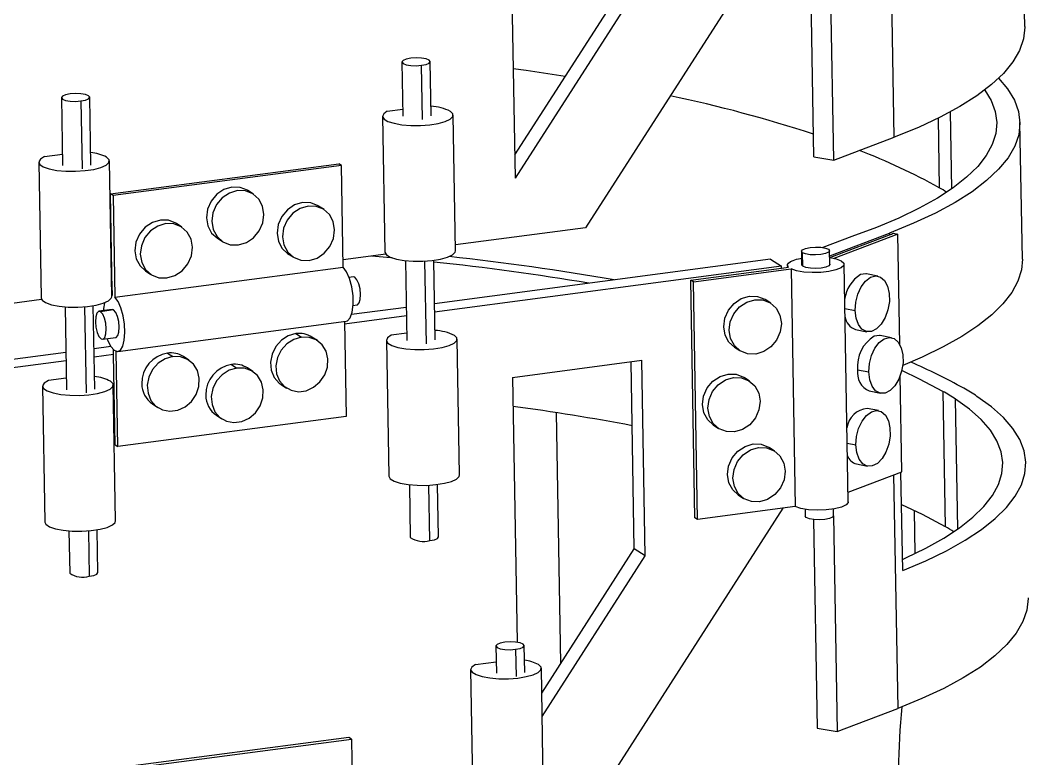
# Model space of a CAD drawing. Header units: inches. Extents: x 0.1 to 8.4, y 0.1 to 10.9.
# Drawn here: x 4.435 to 5.057, y 7.614 to 8.071 of the extents above; entities that cross this region are included whole.
import ezdxf

# ---------------------------------------------------------------- set-up
doc = ezdxf.new("R2010")
doc.units = ezdxf.units.IN
doc.header["$MEASUREMENT"] = 0

msp = doc.modelspace()

# ---------------------------------------------------------------- linework, layer by layer
at = {"color": 7, "linetype": 'Continuous', "lineweight": 25}
for p, q in [((4.73702, 8.20705), (4.74109, 7.97368)), ((5.05656, 8.06744), (5.05509, 8.15193)), ((4.90119, 8.12442), (4.7847, 7.94304)), ((4.93836, 7.98481), (4.93592, 8.12474)), ((4.92595, 7.98688), (4.92368, 8.11727)), ((4.81416, 8.10232), (4.74083, 7.98815)), ((4.82089, 8.09793), (4.74109, 7.97368)), ((4.6711, 8.04558), (4.67169, 8.01198)), ((4.68918, 8.01228), (4.6886, 8.04589)), ((4.46033, 8.02352), (4.46106, 7.98151)), ((4.47856, 7.98181), (4.47783, 8.02382)), ((4.65907, 8.01201), (4.66054, 7.928)), ((4.662, 8.01513), (4.67161, 8.0164)), ((4.70428, 7.92876), (4.70281, 8.01278)), ((5.05503, 7.92361), (5.05355, 8.0081)), ((4.93836, 7.98481), (4.97576, 7.99905)), ((4.4499, 7.98711), (4.46094, 7.98857)), ((4.92595, 7.98688), (4.93836, 7.98481)), ((4.44626, 7.98366), (4.44773, 7.89964)), ((4.49147, 7.9004), (4.49, 7.98442)), ((4.49068, 7.96397), (4.63199, 7.98264)), ((4.63362, 7.98158), (4.49231, 7.96291)), ((4.63362, 7.98158), (4.63199, 7.98264)), ((4.63471, 7.91868), (4.63362, 7.98158)), ((4.49171, 7.90432), (4.49068, 7.96397)), ((4.49231, 7.96291), (4.49068, 7.96397)), ((4.49231, 7.96291), (4.4934, 7.90001)), ((4.57911, 7.96385), (4.57575, 7.96605)), ((4.62284, 7.95429), (4.61948, 7.95649)), ((4.53485, 7.94346), (4.53149, 7.94565)), ((4.7847, 7.94304), (4.70421, 7.9324)), ((4.55662, 7.93674), (4.55998, 7.93454)), ((4.94947, 7.93763), (4.93159, 7.93082)), ((4.93584, 7.92565), (4.97275, 7.93971)), ((4.93586, 7.9246), (4.97277, 7.93866)), ((4.97794, 7.93913), (4.93842, 7.92409)), ((4.97275, 7.93971), (4.97277, 7.93866)), ((4.97532, 7.93964), (4.97794, 7.93913)), ((4.97913, 7.87091), (4.97794, 7.93913)), ((4.60035, 7.92718), (4.60372, 7.92498)), ((4.66107, 7.9267), (4.63463, 7.92321)), ((4.91829, 7.92852), (4.91843, 7.92012)), ((4.91911, 7.9192), (4.91896, 7.9276)), ((4.93593, 7.92042), (4.93578, 7.92882)), ((4.4934, 7.90001), (4.63471, 7.91868)), ((4.67324, 7.9227), (4.6741, 7.87335)), ((4.6916, 7.87366), (4.69074, 7.92288)), ((4.89925, 7.92357), (4.69121, 7.89608)), ((4.90598, 7.91918), (4.6913, 7.89081)), ((4.84986, 7.91061), (4.906, 7.91803)), ((4.85149, 7.90955), (4.91194, 7.91754)), ((4.89925, 7.92357), (4.90598, 7.91918)), ((4.906, 7.91803), (4.90598, 7.91918)), ((4.906, 7.91807), (4.91028, 7.91864)), ((4.90969, 7.91987), (4.90971, 7.91856)), ((4.91194, 7.91754), (4.9145, 7.77051)), ((4.91911, 7.9192), (4.91843, 7.92012)), ((4.94724, 7.77345), (4.94468, 7.92048)), ((4.51236, 7.91634), (4.51572, 7.91415)), ((4.64093, 7.91267), (4.6384, 7.91234)), ((4.96556, 7.91309), (4.95861, 7.91446)), ((4.85242, 7.76359), (4.84986, 7.91061)), ((4.85149, 7.90955), (4.84986, 7.91061)), ((4.85405, 7.76252), (4.85149, 7.90955)), ((4.49171, 7.90432), (4.4914, 7.90428)), ((4.49172, 7.90133), (4.49145, 7.9013)), ((4.49172, 7.90108), (4.49145, 7.90115)), ((4.49166, 7.90432), (4.49172, 7.90108)), ((4.4481, 7.89856), (4.34058, 7.88435)), ((4.46259, 7.89414), (4.46348, 7.84288)), ((4.48098, 7.84319), (4.48008, 7.89484)), ((4.67375, 7.89377), (4.6399, 7.8893)), ((4.64088, 7.89502), (4.64322, 7.89533)), ((4.89929, 7.89638), (4.89593, 7.89858)), ((4.49164, 7.89247), (4.48356, 7.8914)), ((4.49264, 7.8922), (4.48456, 7.89113)), ((4.49264, 7.8922), (4.49164, 7.89247)), ((4.67384, 7.88851), (4.6355, 7.88344)), ((4.4952, 7.86649), (4.63651, 7.88517)), ((4.63547, 7.88503), (4.6365, 7.82637)), ((4.48585, 7.87406), (4.49393, 7.87512)), ((4.6055, 7.87756), (4.60887, 7.87536)), ((4.61872, 7.87321), (4.61536, 7.87541)), ((4.67403, 7.87778), (4.66441, 7.87651)), ((4.70669, 7.79013), (4.70523, 7.87415)), ((4.95185, 7.88012), (4.9588, 7.87876)), ((4.97401, 7.87505), (4.96706, 7.87642)), ((4.49084, 7.86961), (4.48054, 7.86824)), ((4.66149, 7.87339), (4.66295, 7.78937)), ((4.8768, 7.86927), (4.88017, 7.86707)), ((4.46308, 7.86594), (4.21288, 7.83288)), ((4.49253, 7.86455), (4.48063, 7.86298)), ((4.49253, 7.86455), (4.49248, 7.8676)), ((4.4935, 7.80879), (4.49253, 7.86455)), ((4.49519, 7.8077), (4.49416, 7.86658)), ((4.52594, 7.86552), (4.52931, 7.86332)), ((4.53916, 7.86117), (4.5358, 7.86337)), ((4.46317, 7.86067), (4.21961, 7.82849)), ((4.56555, 7.85847), (4.56892, 7.85628)), ((4.57877, 7.85413), (4.57541, 7.85633)), ((4.73944, 7.8505), (4.81948, 7.86108)), ((4.81486, 7.74451), (4.81285, 7.8602)), ((4.82159, 7.74012), (4.81948, 7.86108)), ((4.46336, 7.84994), (4.45232, 7.84848)), ((4.73944, 7.8505), (4.74229, 7.68667)), ((4.88615, 7.84822), (4.88278, 7.85042)), ((4.95306, 7.85521), (4.96001, 7.85384)), ((4.9805, 7.7921), (4.97946, 7.85145)), ((4.44868, 7.84503), (4.45014, 7.76102)), ((4.49388, 7.76178), (4.49242, 7.84579)), ((4.59624, 7.8461), (4.5996, 7.84391)), ((4.96031, 7.84208), (4.96726, 7.84071)), ((5.0058, 7.84181), (5.00726, 7.75827)), ((4.51667, 7.83406), (4.52004, 7.83187)), ((4.96604, 7.82992), (4.95909, 7.83129)), ((4.6365, 7.82637), (4.49519, 7.8077)), ((4.55628, 7.82702), (4.55965, 7.82482)), ((4.76944, 7.67367), (4.76674, 7.82862)), ((4.86366, 7.82111), (4.86702, 7.81892)), ((4.4935, 7.80879), (4.49519, 7.8077)), ((4.90164, 7.80494), (4.89828, 7.80714)), ((4.95233, 7.79695), (4.95928, 7.79558)), ((4.94714, 7.7794), (4.9805, 7.7921)), ((4.98096, 7.73096), (4.9799, 7.79187)), ((4.67566, 7.78407), (4.67623, 7.75153)), ((4.69372, 7.75184), (4.69316, 7.78426)), ((4.87916, 7.77783), (4.88252, 7.77564)), ((4.90684, 7.7695), (4.79035, 7.58812)), ((4.9145, 7.77051), (4.85405, 7.76252)), ((4.92059, 7.76885), (4.92066, 7.76469)), ((4.93816, 7.765), (4.93809, 7.769)), ((4.98873, 7.74154), (4.98827, 7.76815)), ((4.85405, 7.76252), (4.85242, 7.76359)), ((4.92581, 7.76257), (4.92806, 7.63348)), ((4.93814, 7.76484), (4.94047, 7.63141)), ((4.48295, 7.72977), (4.48249, 7.75622)), ((4.465, 7.75551), (4.46546, 7.72946)), ((4.75761, 7.65521), (4.81486, 7.74451)), ((4.82159, 7.74012), (4.81486, 7.74451)), ((4.75786, 7.64072), (4.82159, 7.74012)), ((4.72928, 7.68432), (4.72958, 7.66752)), ((4.74707, 7.66783), (4.74678, 7.68463)), ((4.7136, 7.66975), (4.71506, 7.58574)), ((4.71653, 7.67287), (4.72945, 7.67458)), ((4.7588, 7.5865), (4.75734, 7.67051)), ((4.94047, 7.63141), (4.97788, 7.64566)), ((4.92806, 7.63348), (4.94047, 7.63141)), ((4.63817, 7.62779), (4.49686, 7.60912)), ((4.49849, 7.60806), (4.6398, 7.62673)), ((4.6398, 7.62673), (4.63817, 7.62779)), ((4.6398, 7.62673), (4.6409, 7.56384))]:
    msp.add_line(p, q, dxfattribs=at)
at = {"color": 8, "linetype": 'Continuous', "lineweight": 25}
for p, q in [((4.97576, 7.99905), (4.97321, 8.14553)), ((4.6838, 8.00993), (4.68321, 8.04354)), ((4.47244, 8.02147), (4.47318, 7.97946)), ((5.01146, 7.9672), (5.01064, 8.01477)), ((5.00286, 8.01075), (5.0036, 7.96784)), ((4.68621, 7.87131), (4.68532, 7.92239)), ((4.47466, 7.89418), (4.47559, 7.84084)), ((4.94516, 7.89314), (4.95156, 7.89188)), ((5.01513, 7.75669), (5.01373, 7.837)), ((4.94661, 7.80977), (4.95204, 7.80871)), ((4.97536, 7.79014), (4.97788, 7.64566)), ((4.68834, 7.74949), (4.68774, 7.78376)), ((4.47708, 7.75555), (4.47757, 7.72742)), ((4.7414, 7.68228), (4.74169, 7.66548))]:
    msp.add_line(p, q, dxfattribs=at)
at = {"color": 7, "linetype": 'Continuous', "lineweight": 25, "flags": 128}
for points in [[(5.05656, 8.06744), (5.05657, 8.06714), (5.05578, 8.05996), (5.05331, 8.05278), (5.04917, 8.04563), (5.04338, 8.03855), (5.03595, 8.03156), (5.02694, 8.02469), (5.01636, 8.01798), (5.00427, 8.01145), (4.99072, 8.00514), (4.97576, 7.99905)], [(4.68321, 8.04354), (4.68605, 8.04412), (4.68794, 8.04494), (4.6886, 8.04588), (4.68792, 8.0468), (4.68602, 8.04756), (4.68318, 8.04804), (4.67983, 8.04817), (4.67648, 8.04793), (4.67365, 8.04736), (4.67176, 8.04653), (4.6711, 8.04559), (4.67177, 8.04467), (4.67368, 8.04391), (4.67652, 8.04343), (4.67987, 8.0433), (4.68321, 8.04354)], [(4.7399, 8.04158), (4.74803, 8.04043), (4.77206, 8.03678)], [(5.04036, 8.03551), (5.04583, 8.02906), (5.05008, 8.02205), (5.05266, 8.01496), (5.05356, 8.0078), (5.05277, 8.00062), (5.0503, 7.99344), (5.04616, 7.98629), (5.04036, 7.9792), (5.03294, 7.97222), (5.02392, 7.96535), (5.01335, 7.95864), (5.00126, 7.95211), (4.9877, 7.94579), (4.97275, 7.93971)], [(4.47244, 8.02147), (4.47528, 8.02205), (4.47717, 8.02287), (4.47783, 8.02381), (4.47716, 8.02473), (4.47525, 8.02549), (4.47241, 8.02597), (4.46906, 8.0261), (4.46572, 8.02586), (4.46288, 8.02529), (4.46099, 8.02447), (4.46033, 8.02352), (4.46101, 8.0226), (4.46291, 8.02184), (4.46575, 8.02136), (4.4691, 8.02123), (4.47244, 8.02147)], [(5.03171, 8.02816), (5.0357, 8.02167), (5.03825, 8.01493), (5.03923, 8.00814), (5.03862, 8.00131), (5.03644, 7.99448), (5.03269, 7.98769), (5.02739, 7.98095), (5.02056, 7.97429), (5.01223, 7.96774), (5.00243, 7.96134), (4.9912, 7.9551), (4.9786, 7.94905), (4.96467, 7.94322), (4.94947, 7.93763)], [(4.662, 8.01513), (4.65977, 8.01358), (4.65908, 8.01193), (4.65998, 8.01032), (4.66241, 8.00886), (4.66618, 8.00766), (4.67103, 8.0068), (4.67661, 8.00635), (4.6825, 8.00634), (4.68827, 8.00677), (4.69351, 8.00761), (4.69784, 8.0088), (4.70094, 8.01025), (4.70258, 8.01185), (4.70264, 8.0135), (4.70113, 8.01506)], [(4.4499, 7.98711), (4.44731, 7.98556), (4.44628, 7.9839), (4.44689, 7.98225), (4.44909, 7.98074), (4.45272, 7.97947), (4.45751, 7.97854), (4.46309, 7.97803), (4.46906, 7.97797), (4.47495, 7.97836), (4.48033, 7.97918), (4.4848, 7.98036), (4.48801, 7.98182), (4.48974, 7.98345), (4.48984, 7.98512), (4.48832, 7.9867)], [(4.57575, 7.96605), (4.57544, 7.96624), (4.5709, 7.96803), (4.56589, 7.9682), (4.56091, 7.96671), (4.55645, 7.96373), (4.55295, 7.95954), (4.55073, 7.95456), (4.55003, 7.94926), (4.55091, 7.94417), (4.55329, 7.93979), (4.55662, 7.93674)], [(4.5857, 7.95133), (4.58482, 7.95642), (4.58244, 7.9608), (4.5788, 7.96405), (4.57426, 7.96584), (4.56925, 7.966), (4.56428, 7.96452), (4.55982, 7.96154), (4.55631, 7.95735), (4.5541, 7.95236), (4.5534, 7.94706)], [(4.61948, 7.95649), (4.61917, 7.95668), (4.61463, 7.95847), (4.60962, 7.95864), (4.60465, 7.95715), (4.60019, 7.95417), (4.59668, 7.94998), (4.59447, 7.945), (4.59377, 7.9397), (4.59465, 7.93461), (4.59702, 7.93023), (4.60035, 7.92718)], [(4.62943, 7.94177), (4.62855, 7.94686), (4.62617, 7.95124), (4.62254, 7.95449), (4.61799, 7.95628), (4.61299, 7.95644), (4.60801, 7.95496), (4.60355, 7.95198), (4.60004, 7.94779), (4.59783, 7.9428), (4.59713, 7.9375)], [(4.5534, 7.94706), (4.55428, 7.94198), (4.55665, 7.9376), (4.56029, 7.93435), (4.56484, 7.93256), (4.56984, 7.9324), (4.57482, 7.93388), (4.57928, 7.93686), (4.58278, 7.94105), (4.585, 7.94604), (4.5857, 7.95133)], [(4.53149, 7.94565), (4.53118, 7.94585), (4.52663, 7.94764), (4.52163, 7.9478), (4.51665, 7.94632), (4.51219, 7.94334), (4.50868, 7.93915), (4.50647, 7.93416), (4.50577, 7.92886), (4.50665, 7.92378), (4.50903, 7.91939), (4.51236, 7.91634)], [(4.54144, 7.93094), (4.54056, 7.93602), (4.53818, 7.9404), (4.53454, 7.94365), (4.53, 7.94544), (4.52499, 7.9456), (4.52002, 7.94412), (4.51556, 7.94114), (4.51205, 7.93695), (4.50984, 7.93196), (4.50914, 7.92667)], [(4.59713, 7.9375), (4.59801, 7.93242), (4.60039, 7.92803), (4.60402, 7.92479), (4.60857, 7.923), (4.61357, 7.92283), (4.61855, 7.92432), (4.62301, 7.9273), (4.62652, 7.93149), (4.62873, 7.93647), (4.62943, 7.94177)], [(4.50914, 7.92667), (4.51002, 7.92158), (4.51239, 7.9172), (4.51603, 7.91395), (4.52057, 7.91216), (4.52558, 7.912), (4.53056, 7.91348), (4.53502, 7.91646), (4.53852, 7.92065), (4.54074, 7.92564), (4.54144, 7.93094)], [(4.91896, 7.9276), (4.91829, 7.92852), (4.91895, 7.92947), (4.92084, 7.93029), (4.92367, 7.93087), (4.92702, 7.93111), (4.93037, 7.93098), (4.93321, 7.9305), (4.93511, 7.92974)], [(4.66512, 7.92437), (4.66424, 7.92445), (4.65215, 7.92552)], [(4.66054, 7.928), (4.66054, 7.92792), (4.66144, 7.92631), (4.66387, 7.92485), (4.66765, 7.92365), (4.6725, 7.92279), (4.67807, 7.92234), (4.68396, 7.92233), (4.68974, 7.92276), (4.69498, 7.9236), (4.6993, 7.92478), (4.7024, 7.92623), (4.70404, 7.92784), (4.70428, 7.92876)], [(4.91028, 7.91864), (4.90975, 7.91949), (4.90977, 7.92037), (4.91036, 7.92124), (4.91149, 7.92207), (4.91312, 7.92284), (4.91521, 7.92353), (4.91768, 7.92411), (4.91836, 7.92424)], [(4.93586, 7.92454), (4.93978, 7.92376), (4.94287, 7.92258), (4.94448, 7.92118), (4.94446, 7.91968), (4.9428, 7.91823), (4.93966, 7.91696), (4.93535, 7.91599), (4.93026, 7.91542), (4.92488, 7.9153), (4.91972, 7.91564), (4.91526, 7.91641), (4.91194, 7.91754), (4.91194, 7.91754)], [(4.93511, 7.92974), (4.93578, 7.92882), (4.93512, 7.92787), (4.93323, 7.92705), (4.9304, 7.92647), (4.92705, 7.92623), (4.9237, 7.92636), (4.92086, 7.92684), (4.91896, 7.9276)], [(4.63651, 7.88517), (4.63739, 7.88546), (4.63911, 7.88739), (4.64032, 7.89087), (4.64091, 7.89555), (4.6408, 7.90094), (4.64002, 7.9065), (4.63865, 7.91164), (4.63681, 7.91585), (4.63471, 7.91868)], [(4.93593, 7.92042), (4.93593, 7.92041), (4.93527, 7.91947), (4.93338, 7.91865), (4.93055, 7.91807), (4.9272, 7.91783), (4.92385, 7.91796), (4.92101, 7.91844), (4.91911, 7.9192)], [(5.05503, 7.92361), (5.05444, 7.91706), (5.05224, 7.91), (5.04843, 7.90298), (5.04303, 7.89601), (5.03605, 7.88913), (5.02752, 7.88237), (5.01748, 7.87574), (5.00598, 7.86928), (4.99306, 7.86302), (4.98103, 7.85789)], [(4.64322, 7.89533), (4.6435, 7.8954), (4.64456, 7.89651), (4.64524, 7.89876), (4.64544, 7.90181), (4.64513, 7.90519), (4.64435, 7.90839), (4.64323, 7.91092), (4.64193, 7.9124), (4.64093, 7.91267)], [(4.95156, 7.89188), (4.95194, 7.89701), (4.95324, 7.90205), (4.95533, 7.90654), (4.95802, 7.91009), (4.96109, 7.91238), (4.96426, 7.91321), (4.96724, 7.9125), (4.96977, 7.91032), (4.97162, 7.90686), (4.97264, 7.90243), (4.97273, 7.89742), (4.97188, 7.89228), (4.97016, 7.88746), (4.96774, 7.88339), (4.96483, 7.88044), (4.96168, 7.87887), (4.95857, 7.87881), (4.95578, 7.88027), (4.95357, 7.88312), (4.95211, 7.88711), (4.95156, 7.89188)], [(4.95861, 7.91446), (4.95823, 7.91452), (4.95493, 7.91409)], [(4.44773, 7.89964), (4.44835, 7.89824), (4.45055, 7.89672), (4.45418, 7.89545), (4.45897, 7.89453), (4.46456, 7.89401), (4.47052, 7.89395), (4.47641, 7.89434), (4.4818, 7.89516), (4.48626, 7.89635), (4.48948, 7.8978), (4.4912, 7.89943), (4.49147, 7.9004)], [(4.48857, 7.87442), (4.48905, 7.87315), (4.4909, 7.86952), (4.49293, 7.86722), (4.49496, 7.86648), (4.4968, 7.86734), (4.49827, 7.86975), (4.49925, 7.87347), (4.49963, 7.87815), (4.49939, 7.88336), (4.49855, 7.88862), (4.49717, 7.89343), (4.4954, 7.89735), (4.4934, 7.90001), (4.4934, 7.90001)], [(4.8768, 7.86927), (4.87347, 7.87232), (4.87109, 7.8767), (4.87021, 7.88179), (4.87091, 7.88709), (4.87313, 7.89207), (4.87663, 7.89626), (4.88109, 7.89924), (4.88607, 7.90073), (4.89108, 7.90056), (4.89562, 7.89877), (4.89593, 7.89858)], [(4.89002, 7.86492), (4.88502, 7.86509), (4.88047, 7.86688), (4.87683, 7.87012), (4.87446, 7.87451), (4.87358, 7.87959), (4.87428, 7.88489), (4.87649, 7.88988), (4.88, 7.89407), (4.88446, 7.89705), (4.88944, 7.89853)], [(4.88944, 7.89853), (4.89444, 7.89837), (4.89898, 7.89658), (4.90262, 7.89333), (4.905, 7.88895), (4.90588, 7.88386), (4.90518, 7.87856), (4.90297, 7.87358), (4.89946, 7.86939), (4.895, 7.86641), (4.89002, 7.86492)], [(4.48456, 7.89113), (4.48328, 7.89133), (4.48223, 7.89022), (4.48154, 7.88797), (4.48134, 7.88493), (4.48166, 7.88154), (4.48243, 7.87834), (4.48356, 7.87581), (4.48485, 7.87433)], [(4.48485, 7.87433), (4.48613, 7.87413), (4.48719, 7.87524), (4.48787, 7.87749), (4.48807, 7.88053), (4.48776, 7.88392), (4.48698, 7.88712), (4.48586, 7.88965), (4.48456, 7.89113)], [(4.49393, 7.87512), (4.49421, 7.87519), (4.49526, 7.8763), (4.49595, 7.87855), (4.49615, 7.8816), (4.49583, 7.88498), (4.49506, 7.88819), (4.49393, 7.89072), (4.49264, 7.8922)], [(4.6055, 7.87756), (4.60076, 7.87618), (4.59646, 7.87344), (4.59299, 7.86956), (4.59066, 7.86491), (4.58967, 7.85988), (4.59012, 7.85494), (4.59196, 7.85051), (4.59503, 7.84699), (4.59624, 7.8461)], [(4.60887, 7.87536), (4.60412, 7.87399), (4.59982, 7.87124), (4.59635, 7.86737), (4.59402, 7.86271), (4.59304, 7.85769), (4.59348, 7.85274), (4.59532, 7.84831), (4.59839, 7.84479), (4.60242, 7.8425), (4.60704, 7.84163), (4.61186, 7.84226), (4.61643, 7.84435), (4.62036, 7.8477), (4.62329, 7.85201), (4.62497, 7.8569), (4.62524, 7.86194), (4.62409, 7.86669), (4.62161, 7.87071), (4.61802, 7.87365), (4.61364, 7.87525), (4.60887, 7.87536)], [(4.66441, 7.87651), (4.66218, 7.87495), (4.66149, 7.87331), (4.66239, 7.8717), (4.66482, 7.87024), (4.6686, 7.86904), (4.67345, 7.86818), (4.67902, 7.86773), (4.68491, 7.86772), (4.69069, 7.86815), (4.69593, 7.86899), (4.70026, 7.87017), (4.70335, 7.87162), (4.70499, 7.87323), (4.70506, 7.87487), (4.70355, 7.87644)], [(4.96001, 7.85384), (4.9604, 7.85897), (4.96169, 7.86401), (4.96378, 7.8685), (4.96648, 7.87205), (4.96955, 7.87434), (4.97271, 7.87516), (4.97569, 7.87445), (4.97822, 7.87227), (4.98008, 7.86881), (4.9811, 7.86438), (4.98118, 7.85938), (4.98033, 7.85423), (4.97862, 7.84942), (4.9762, 7.84535), (4.97329, 7.8424), (4.97013, 7.84082), (4.96703, 7.84076), (4.96424, 7.84222), (4.96202, 7.84508), (4.96057, 7.84906), (4.96001, 7.85384)], [(4.96706, 7.87642), (4.96669, 7.87648), (4.96339, 7.87605)], [(4.52931, 7.86332), (4.52456, 7.86195), (4.52026, 7.8592), (4.51679, 7.85533), (4.51446, 7.85067), (4.51347, 7.84565), (4.51392, 7.8407), (4.51576, 7.83627), (4.51883, 7.83275), (4.52286, 7.83046), (4.52748, 7.82959), (4.5323, 7.83022), (4.53687, 7.83231), (4.5408, 7.83565), (4.54373, 7.83997), (4.54541, 7.84486), (4.54568, 7.8499), (4.54453, 7.85465), (4.54204, 7.85867), (4.53846, 7.86161), (4.53408, 7.86321), (4.52931, 7.86332)], [(4.56892, 7.85628), (4.56417, 7.8549), (4.55987, 7.85216), (4.5564, 7.84828), (4.55407, 7.84363), (4.55308, 7.8386), (4.55353, 7.83366), (4.55537, 7.82923), (4.55844, 7.82571), (4.56247, 7.82341), (4.56709, 7.82254), (4.57191, 7.82318), (4.57648, 7.82526), (4.58041, 7.82861), (4.58334, 7.83292), (4.58502, 7.83782), (4.58529, 7.84286), (4.58414, 7.8476), (4.58165, 7.85162), (4.57807, 7.85456), (4.57369, 7.85616), (4.56892, 7.85628)], [(4.86366, 7.82111), (4.86033, 7.82416), (4.85795, 7.82854), (4.85707, 7.83363), (4.85777, 7.83893), (4.85998, 7.84392), (4.86349, 7.84811), (4.86795, 7.85109), (4.87293, 7.85257), (4.87793, 7.85241), (4.88248, 7.85061), (4.88278, 7.85042)], [(4.87688, 7.81677), (4.87187, 7.81693), (4.86733, 7.81872), (4.86369, 7.82197), (4.86132, 7.82635), (4.86043, 7.83144), (4.86113, 7.83673), (4.86335, 7.84172), (4.86686, 7.84591), (4.87132, 7.84889), (4.87629, 7.85037)], [(4.87629, 7.85037), (4.8813, 7.85021), (4.88584, 7.84842), (4.88948, 7.84517), (4.89185, 7.84079), (4.89273, 7.8357), (4.89203, 7.83041), (4.88982, 7.82542), (4.88631, 7.82123), (4.88185, 7.81825), (4.87688, 7.81677)], [(5.0058, 7.84181), (4.99137, 7.84947), (4.98045, 7.85468)], [(4.45232, 7.84848), (4.44972, 7.84694), (4.44869, 7.84528), (4.4493, 7.84363), (4.4515, 7.84211), (4.45514, 7.84084), (4.45992, 7.83992), (4.46551, 7.8394), (4.47147, 7.83934), (4.47737, 7.83973), (4.48275, 7.84055), (4.48721, 7.84174), (4.49043, 7.84319), (4.49216, 7.84482), (4.49226, 7.84649), (4.49074, 7.84808)], [(4.98084, 7.73791), (4.98283, 7.73879), (4.99534, 7.74483), (5.00648, 7.75106), (5.0162, 7.75745), (5.02446, 7.76398), (5.03123, 7.77062), (5.03647, 7.77735), (5.04018, 7.78413), (5.04232, 7.79093), (5.04289, 7.79774), (5.0419, 7.80452), (5.03933, 7.81124), (5.03522, 7.81787), (5.02956, 7.8244), (5.02239, 7.83078), (5.01373, 7.837)], [(4.98096, 7.73096), (4.99525, 7.737), (5.00818, 7.74326), (5.01968, 7.74972), (5.02972, 7.75634), (5.03824, 7.76311), (5.04522, 7.76999), (5.05063, 7.77696), (5.05444, 7.78398), (5.05663, 7.79103), (5.05721, 7.79808), (5.05616, 7.8051), (5.05349, 7.81206), (5.04922, 7.81893), (5.04335, 7.82569), (5.03592, 7.8323), (5.02695, 7.83874)], [(4.95204, 7.80871), (4.95242, 7.81384), (4.95372, 7.81888), (4.95581, 7.82337), (4.9585, 7.82691), (4.96157, 7.8292), (4.96474, 7.83003), (4.96772, 7.82932), (4.97025, 7.82714), (4.9721, 7.82368), (4.97312, 7.81925), (4.9732, 7.81424), (4.97236, 7.8091), (4.97064, 7.80429), (4.96822, 7.80022), (4.96531, 7.79727), (4.96216, 7.79569), (4.95905, 7.79563), (4.95626, 7.79709), (4.95405, 7.79994), (4.95259, 7.80393), (4.95204, 7.80871)], [(4.87916, 7.77783), (4.87582, 7.78088), (4.87345, 7.78526), (4.87257, 7.79035), (4.87327, 7.79565), (4.87548, 7.80064), (4.87899, 7.80482), (4.88345, 7.80781), (4.88843, 7.80929), (4.89343, 7.80913), (4.89797, 7.80733), (4.89828, 7.80714)], [(4.89238, 7.77349), (4.88737, 7.77365), (4.88283, 7.77544), (4.87919, 7.77869), (4.87681, 7.78307), (4.87593, 7.78816), (4.87663, 7.79345), (4.87884, 7.79844), (4.88235, 7.80263), (4.88681, 7.80561), (4.89179, 7.80709)], [(4.89179, 7.80709), (4.89679, 7.80693), (4.90134, 7.80514), (4.90498, 7.80189), (4.90735, 7.79751), (4.90823, 7.79242), (4.90753, 7.78713), (4.90532, 7.78214), (4.90181, 7.77795), (4.89735, 7.77497), (4.89238, 7.77349)], [(4.66295, 7.78937), (4.66296, 7.78929), (4.66386, 7.78768), (4.66629, 7.78622), (4.67006, 7.78502), (4.67492, 7.78416), (4.68049, 7.78371), (4.68638, 7.7837), (4.69215, 7.78413), (4.69739, 7.78497), (4.70172, 7.78616), (4.70482, 7.78761), (4.70646, 7.78921), (4.70669, 7.79013)], [(4.94724, 7.77345), (4.9472, 7.77308), (4.94593, 7.77155), (4.94301, 7.77018), (4.93876, 7.76911), (4.93358, 7.76845), (4.92802, 7.76827), (4.92263, 7.76858), (4.91797, 7.76935), (4.9145, 7.77051)], [(4.98025, 7.77189), (4.9931, 7.76579), (5.00726, 7.75827)], [(4.93816, 7.765), (4.93816, 7.76499), (4.9375, 7.76405), (4.93561, 7.76323), (4.93278, 7.76265), (4.92943, 7.76241), (4.92608, 7.76254), (4.92324, 7.76302), (4.92134, 7.76378), (4.92066, 7.76469)], [(4.45014, 7.76102), (4.45077, 7.75961), (4.45297, 7.7581), (4.4566, 7.75683), (4.46139, 7.7559), (4.46697, 7.75539), (4.47294, 7.75532), (4.47883, 7.75572), (4.48421, 7.75654), (4.48868, 7.75772), (4.4919, 7.75918), (4.49362, 7.7608), (4.49388, 7.76178)], [(4.68834, 7.74949), (4.69117, 7.75006), (4.69306, 7.75089), (4.69372, 7.75183), (4.69372, 7.75184)], [(4.47757, 7.72742), (4.4804, 7.72799), (4.48229, 7.72882), (4.48295, 7.72976), (4.48295, 7.72977)], [(5.05868, 7.71405), (5.05868, 7.71375), (5.05789, 7.70656), (5.05542, 7.69938), (5.05128, 7.69224), (5.04549, 7.68515), (5.03807, 7.67816), (5.02905, 7.6713), (5.01847, 7.66459), (5.00638, 7.65806), (4.99283, 7.65174), (4.97788, 7.64566)], [(4.7414, 7.68228), (4.74423, 7.68286), (4.74612, 7.68368), (4.74678, 7.68462), (4.74611, 7.68554), (4.74421, 7.6863), (4.74136, 7.68678), (4.73801, 7.68691), (4.73467, 7.68667), (4.73183, 7.6861), (4.72994, 7.68527), (4.72928, 7.68433), (4.72996, 7.68341), (4.73186, 7.68265), (4.7347, 7.68217), (4.73805, 7.68204), (4.7414, 7.68228)], [(4.71653, 7.67287), (4.71429, 7.67131), (4.7136, 7.66967), (4.71451, 7.66806), (4.71693, 7.6666), (4.72071, 7.6654), (4.72556, 7.66454), (4.73113, 7.66409), (4.73702, 7.66408), (4.7428, 7.66451), (4.74804, 7.66535), (4.75237, 7.66654), (4.75546, 7.66799), (4.7571, 7.66959), (4.75717, 7.67124), (4.75566, 7.6728)]]:
    msp.add_lwpolyline(points, dxfattribs=at)
at = {"color": 7, "linetype": 'Continuous', "lineweight": 25}
for centre, radius, start, end in [((4.66128, 7.18692), 0.85598, 72.00597, 78.14566), ((4.68749, 7.98719), 0.03103, 63.92151, 87.06445), ((4.47615, 7.96326), 0.02642, 62.56236, 85.05379), ((4.81376, 7.62464), 0.3922, 61.05033, 69.0192), ((4.92749, 7.83333), 0.15454, 58.46495, 60.49421), ((4.83739, 8.29418), 0.38043, 290.84576, 291.25791), ((4.53275, 6.36281), 1.57131, 80.11448, 83.87921), ((4.52502, 6.35259), 1.57796, 80.45418, 83.97107), ((4.96576, 7.89628), 0.02085, 121.26882, 173.12919), ((4.50971, 7.89033), 0.02348, 164.3919, 176.50733), ((4.95484, 7.88932), 0.00967, 187.00236, 251.96256), ((4.60757, 7.86336), 0.01435, 57.12098, 98.27297), ((4.68991, 7.84857), 0.03103, 63.92151, 87.06445), ((4.97522, 7.85721), 0.02224, 122.11173, 185.17248), ((4.529, 7.84685), 0.01892, 99.31076, 180.80744), ((4.52801, 7.85134), 0.01433, 57.08866, 98.30575), ((4.56861, 7.8398), 0.01892, 99.31018, 180.80725), ((4.56762, 7.84429), 0.01433, 57.09763, 98.2977), ((4.84123, 7.52629), 0.3637, 60.79022, 66.54554), ((4.47856, 7.82463), 0.02642, 62.56236, 85.05379), ((4.96521, 7.85335), 0.01229, 171.29703, 246.49183), ((4.5251, 7.84649), 0.01501, 179.64039, 235.86188), ((4.94308, 7.70986), 0.15377, 56.94387, 60.53348), ((4.56471, 7.83944), 0.01501, 179.6438, 235.85939), ((4.93298, 7.71292), 0.14804, 56.94227, 60.53473), ((4.55337, 6.44681), 1.39819, 79.27641, 82.33991), ((4.96036, 7.81729), 0.01406, 95.19842, 171.84197), ((4.95449, 7.80494), 0.00828, 200.69838, 254.86272), ((4.93188, 7.62503), 0.15308, 58.1269, 60.50177), ((4.68441, 7.76312), 0.01419, 234.77219, 286.08004), ((4.47364, 7.74105), 0.01419, 234.77246, 286.07999), ((4.74415, 7.65111), 0.02455, 62.05557, 83.47941), ((5.37797, 7.60499), 0.39961, 174.01089, 185.0905)]:
    msp.add_arc(centre, radius, start, end, dxfattribs=at)

doc.saveas('drawing.dxf')
